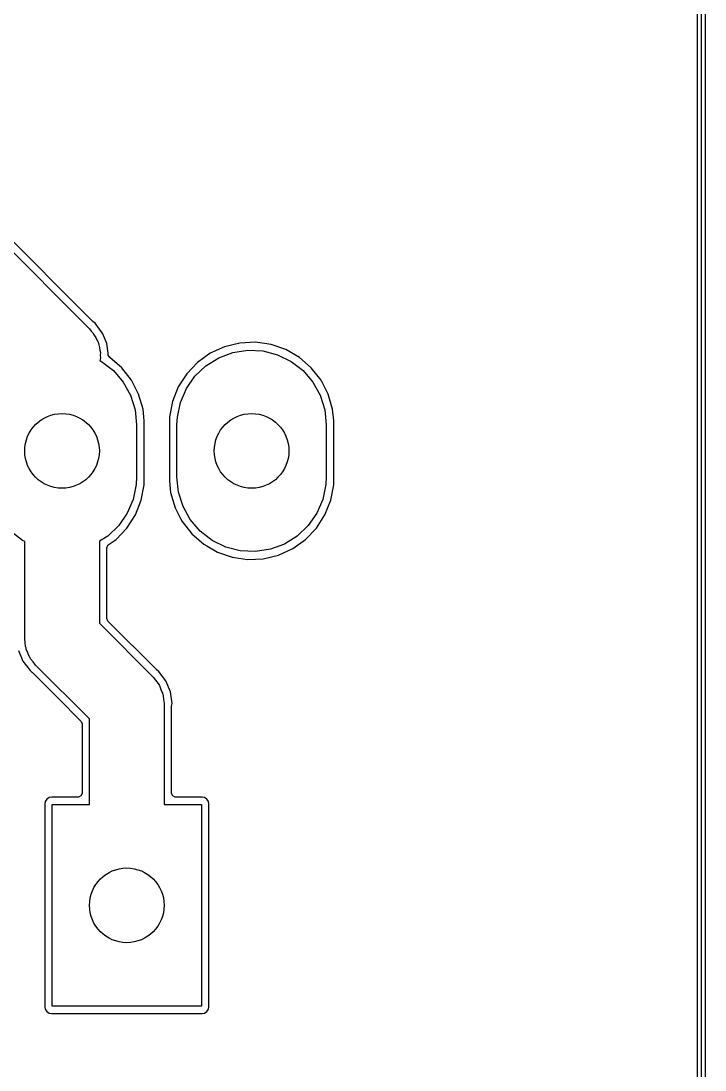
# Model space of a CAD drawing. Extents: x 90 to 180.1, y -125 to -50.
# Drawn here: x 170.88 to 180.05, y -90.85 to -76.8 of the extents above; entities that cross this region are included whole.
import ezdxf

# ---------------------------------------------------------------- set-up
doc = ezdxf.new("R2010")
doc.units = 0
doc.layers.add('BLACK', color=7, linetype='CONTINUOUS')

msp = doc.modelspace()

# ---------------------------------------------------------------- linework, layer by layer
at = {"layer": 'BLACK', "linetype": 'CONTINUOUS'}
for p, q in [((180.05, -50), (180.05, -125)), ((179.95, -124.95), (179.95, -50.05)), ((179.999, -50.0495), (179.999, -124.95)), ((169.899, -79.0214), (171.804, -80.9264)), ((171.846, -80.8264), (169.999, -78.9793)), ((171.848, -80.8285), (171.846, -80.8264)), ((171.878, -80.8517), (171.848, -80.8285)), ((171.902, -80.8832), (171.878, -80.8517)), ((171.975, -80.9772), (171.902, -80.8832)), ((171.902, -80.8832), (171.902, -80.8832)), ((171.804, -80.9264), (171.825, -80.9551)), ((171.825, -80.9551), (171.85, -80.9804)), ((171.85, -80.9804), (171.867, -81.0117)), ((171.867, -81.0117), (171.889, -81.0404)), ((171.889, -81.0404), (171.901, -81.0739)), ((171.981, -80.9922), (171.975, -80.9772)), ((171.975, -80.9772), (171.975, -80.9772)), ((172.035, -81.1232), (171.981, -80.9922)), ((171.901, -81.0739), (171.918, -81.1053)), ((171.918, -81.1053), (171.926, -81.1402)), ((171.926, -81.1402), (171.939, -81.1737)), ((171.939, -81.1737), (171.941, -81.2094)), ((172.052, -81.2526), (172.035, -81.1232)), ((173.613, -81.1653), (173.422, -81.2526)), ((173.818, -81.1157), (173.613, -81.1653)), ((174.028, -81.1057), (173.818, -81.1157)), ((173.818, -81.1157), (173.818, -81.1157)), ((174.236, -81.1357), (174.028, -81.1057)), ((174.434, -81.2044), (174.236, -81.1357)), ((174.236, -81.1357), (174.236, -81.1357)), ((171.941, -81.2094), (171.949, -81.2443)), ((171.949, -81.3157), (171.941, -81.3502)), ((171.949, -81.2443), (171.946, -81.28)), ((171.946, -81.28), (171.949, -81.3157)), ((172.055, -81.2752), (172.052, -81.2526)), ((172.055, -81.2769), (172.055, -81.2752)), ((172.075, -81.3078), (172.055, -81.2769)), ((172.074, -81.308), (172.075, -81.3078)), ((172.075, -81.3084), (172.074, -81.308)), ((172.075, -81.3087), (172.075, -81.3084)), ((172.076, -81.3095), (172.075, -81.3087)), ((172.235, -81.4471), (172.076, -81.3095)), ((172.076, -81.3095), (172.076, -81.3095)), ((172.076, -81.3095), (172.076, -81.3095)), ((173.422, -81.2526), (173.251, -81.3745)), ((173.363, -81.4192), (173.535, -81.3122)), ((173.422, -81.2526), (173.422, -81.2526)), ((173.422, -81.2526), (173.422, -81.2526)), ((173.422, -81.2526), (173.422, -81.2526)), ((173.422, -81.2526), (173.422, -81.2526)), ((173.535, -81.3122), (173.724, -81.2419)), ((173.724, -81.2419), (173.924, -81.2113)), ((173.924, -81.2113), (174.126, -81.2215)), ((174.126, -81.2215), (174.322, -81.2722)), ((174.322, -81.2722), (174.504, -81.3614)), ((174.616, -81.3095), (174.434, -81.2044)), ((174.775, -81.4471), (174.616, -81.3095)), ((174.616, -81.3095), (174.616, -81.3095)), ((174.616, -81.3095), (174.616, -81.3095)), ((171.941, -81.3502), (171.964, -81.3614)), ((171.964, -81.3614), (172.124, -81.4852)), ((172.365, -81.6123), (172.235, -81.4471)), ((173.251, -81.3745), (173.106, -81.5266)), ((173.216, -81.5586), (173.363, -81.4192)), ((173.251, -81.3745), (173.251, -81.3745)), ((174.504, -81.3614), (174.664, -81.4852)), ((174.905, -81.6123), (174.775, -81.4471)), ((172.124, -81.4852), (172.256, -81.6387)), ((172.461, -81.7991), (172.365, -81.6123)), ((173.106, -81.5266), (172.992, -81.7034)), ((173.101, -81.7247), (173.216, -81.5586)), ((174.664, -81.4852), (174.796, -81.6387)), ((175.001, -81.7991), (174.905, -81.6123)), ((172.256, -81.6387), (172.354, -81.8156)), ((172.992, -81.7034), (172.914, -81.8985)), ((172.992, -81.7034), (172.992, -81.7034)), ((173.021, -81.9106), (173.101, -81.7247)), ((174.796, -81.6387), (174.894, -81.8156)), ((172.354, -81.8156), (172.415, -82.0087)), ((172.521, -82.0008), (172.461, -81.7991)), ((172.914, -81.8985), (172.874, -82.1049)), ((172.914, -81.8985), (172.914, -81.8985)), ((172.914, -81.8985), (172.914, -81.8985)), ((174.894, -81.8156), (174.955, -82.0087)), ((175.061, -82.0008), (175.001, -81.7991)), ((172.415, -82.0087), (172.435, -82.21)), ((172.535, -82.1576), (172.521, -82.0008)), ((172.98, -82.1088), (173.021, -81.9106)), ((174.955, -82.0087), (174.975, -82.21)), ((175.076, -82.1576), (175.061, -82.0008)), ((172.535, -82.9624), (172.535, -82.1576)), ((172.874, -82.1049), (172.874, -82.1049)), ((172.874, -82.1049), (172.874, -82.1049)), ((172.874, -82.1049), (172.874, -82.9624)), ((172.975, -82.21), (172.98, -82.1088)), ((175.076, -83.0151), (175.076, -82.1576)), ((172.435, -82.21), (172.435, -82.91)), ((172.975, -82.91), (172.975, -82.21)), ((174.975, -82.21), (174.975, -82.91)), ((172.43, -83.0112), (172.389, -83.2094)), ((172.435, -82.91), (172.43, -83.0112)), ((172.496, -83.2215), (172.535, -83.0151)), ((172.535, -83.0151), (172.535, -82.9624)), ((172.874, -82.9624), (172.875, -82.9624)), ((172.875, -82.9624), (172.889, -83.1192)), ((172.995, -83.1113), (172.975, -82.91)), ((174.97, -83.0112), (174.929, -83.2094)), ((174.975, -82.91), (174.97, -83.0112)), ((175.036, -83.2215), (175.076, -83.0151)), ((172.889, -83.1192), (172.949, -83.3209)), ((173.056, -83.3044), (172.995, -83.1113)), ((172.389, -83.2094), (172.309, -83.3953)), ((172.418, -83.4166), (172.496, -83.2215)), ((173.154, -83.4813), (173.056, -83.3044)), ((174.929, -83.2094), (174.849, -83.3953)), ((174.958, -83.4166), (175.036, -83.2215)), ((172.309, -83.3953), (172.194, -83.5614)), ((172.304, -83.5934), (172.418, -83.4166)), ((172.949, -83.3209), (173.027, -83.4731)), ((174.849, -83.3953), (174.734, -83.5614)), ((174.844, -83.5934), (174.958, -83.4166)), ((172.194, -83.5614), (172.047, -83.7008)), ((173.027, -83.4731), (173.045, -83.5077)), ((173.045, -83.5077), (173.175, -83.6729)), ((173.286, -83.6348), (173.154, -83.4813)), ((174.734, -83.5614), (174.587, -83.7008)), ((170.906, -83.7586), (170.746, -83.6348)), ((172.047, -83.7008), (171.935, -83.7707)), ((172.159, -83.7455), (172.304, -83.5934)), ((173.175, -83.6729), (173.334, -83.8105)), ((173.446, -83.7586), (173.286, -83.6348)), ((174.587, -83.7008), (174.415, -83.8078)), ((174.699, -83.7455), (174.844, -83.5934)), ((170.935, -83.7729), (170.906, -83.7586)), ((170.935, -85.075), (170.935, -83.7729)), ((171.935, -83.7707), (171.935, -84.8679)), ((172.035, -83.8587), (172.05, -83.824)), ((172.035, -84.806), (172.035, -83.8587)), ((172.05, -83.824), (172.056, -83.8187)), ((172.056, -83.8187), (172.068, -83.8105)), ((172.068, -83.8105), (172.159, -83.7455)), ((173.334, -83.8105), (173.334, -83.8105)), ((173.334, -83.8105), (173.334, -83.8105)), ((173.334, -83.8105), (173.373, -83.8332)), ((173.373, -83.8332), (173.516, -83.9156)), ((173.628, -83.8478), (173.446, -83.7586)), ((173.824, -83.8985), (173.628, -83.8478)), ((174.415, -83.8078), (174.226, -83.8781)), ((174.528, -83.8674), (174.699, -83.7455)), ((173.516, -83.9156), (173.714, -83.9843)), ((173.714, -83.9843), (173.714, -83.9843)), ((173.714, -83.9843), (173.714, -83.9843)), ((173.714, -83.9843), (173.748, -83.9891)), ((173.748, -83.9891), (173.922, -84.0143)), ((174.026, -83.9087), (173.824, -83.8985)), ((174.226, -83.8781), (174.026, -83.9087)), ((174.027, -84.0093), (174.132, -84.0043)), ((174.132, -84.0043), (174.337, -83.9547)), ((174.337, -83.9547), (174.528, -83.8674)), ((173.922, -84.0143), (174.027, -84.0093)), ((173.922, -84.0143), (173.922, -84.0143)), ((173.922, -84.0143), (173.922, -84.0143)), ((172.05, -84.8406), (172.035, -84.806)), ((172.699, -85.4899), (172.05, -84.8406)), ((171.935, -84.8679), (172.657, -85.5899)), ((170.943, -85.1279), (170.935, -85.075)), ((170.946, -85.1813), (170.943, -85.1279)), ((170.85, -85.2318), (170.91, -85.3778)), ((170.953, -85.1981), (170.946, -85.1813)), ((170.955, -85.2159), (170.953, -85.1981)), ((170.977, -85.2645), (170.955, -85.2159)), ((170.996, -85.3146), (170.977, -85.2645)), ((170.91, -85.3778), (170.91, -85.3778)), ((170.91, -85.3778), (171.007, -85.5033)), ((171.007, -85.329), (170.996, -85.3146)), ((171.014, -85.3453), (171.007, -85.329)), ((171.049, -85.3857), (171.014, -85.3453)), ((171.081, -85.4286), (171.049, -85.3857)), ((171.007, -85.5033), (171.037, -85.5265)), ((171.037, -85.5265), (171.039, -85.5286)), ((171.039, -85.5286), (171.379, -85.8685)), ((171.803, -86.1505), (171.081, -85.4286)), ((172.701, -85.492), (172.699, -85.4899)), ((172.732, -85.5152), (172.701, -85.492)), ((172.796, -85.5995), (172.732, -85.5152)), ((172.657, -85.5899), (172.689, -85.6327)), ((172.689, -85.6327), (172.724, -85.6731)), ((172.724, -85.6731), (172.732, -85.6894)), ((172.732, -85.6894), (172.742, -85.7038)), ((172.828, -85.6406), (172.796, -85.5995)), ((172.888, -85.7867), (172.828, -85.6406)), ((172.742, -85.7038), (172.761, -85.7539)), ((172.761, -85.7539), (172.783, -85.8026)), ((172.783, -85.8026), (172.786, -85.8203)), ((172.786, -85.8203), (172.792, -85.8372)), ((172.909, -85.9434), (172.888, -85.7867)), ((171.379, -85.8685), (171.689, -86.1778)), ((172.792, -85.8372), (172.796, -85.8905)), ((172.796, -85.8905), (172.803, -85.9434)), ((172.803, -85.9434), (172.803, -87.296)), ((172.904, -85.9812), (172.907, -85.9589)), ((172.907, -85.9589), (172.909, -85.9434)), ((172.904, -85.9844), (172.904, -85.9812)), ((172.904, -87.1465), (172.904, -85.9844)), ((171.689, -86.1778), (171.703, -86.2125)), ((171.703, -86.2125), (171.703, -87.1465)), ((171.803, -87.296), (171.803, -86.1505)), ((171.231, -87.2235), (171.209, -87.2568)), ((171.264, -87.2013), (171.231, -87.2235)), ((171.294, -87.1955), (171.264, -87.2013)), ((171.264, -87.2013), (171.264, -87.2013)), ((171.264, -87.2013), (171.264, -87.2013)), ((171.264, -87.2013), (171.264, -87.2013)), ((171.654, -87.1955), (171.294, -87.1955)), ((171.294, -87.1955), (171.294, -87.1955)), ((171.294, -87.1955), (171.294, -87.1955)), ((171.689, -87.1811), (171.654, -87.1955)), ((171.703, -87.1465), (171.689, -87.1811)), ((172.918, -87.1811), (172.904, -87.1465)), ((172.953, -87.1955), (172.918, -87.1811)), ((173.313, -87.1955), (172.953, -87.1955)), ((173.343, -87.2013), (173.313, -87.1955)), ((173.313, -87.1955), (173.313, -87.1955)), ((173.376, -87.2235), (173.343, -87.2013)), ((173.398, -87.2568), (173.376, -87.2235)), ((171.209, -87.2568), (171.203, -87.2861)), ((171.203, -87.2861), (171.203, -90.0059)), ((171.209, -87.2568), (171.209, -87.2568)), ((171.303, -89.996), (171.303, -87.296)), ((171.303, -87.296), (171.803, -87.296)), ((172.803, -87.296), (173.303, -87.296)), ((173.303, -87.296), (173.303, -89.996)), ((173.404, -87.2861), (173.398, -87.2568)), ((173.398, -87.2568), (173.398, -87.2568)), ((173.398, -87.2568), (173.398, -87.2568)), ((173.404, -90.0059), (173.404, -87.2861)), ((171.203, -90.0059), (171.203, -90.0059)), ((171.203, -90.0059), (171.209, -90.0352)), ((171.209, -90.0352), (171.209, -90.0352)), ((171.209, -90.0352), (171.209, -90.0352)), ((171.209, -90.0352), (171.209, -90.0352)), ((171.209, -90.0352), (171.231, -90.0685)), ((173.303, -89.996), (171.303, -89.996)), ((173.376, -90.0685), (173.398, -90.0352)), ((173.398, -90.0352), (173.404, -90.0059)), ((171.231, -90.0685), (171.231, -90.0685)), ((171.231, -90.0685), (171.264, -90.0907)), ((171.264, -90.0907), (171.294, -90.0965)), ((171.294, -90.0965), (173.313, -90.0965)), ((173.313, -90.0965), (173.343, -90.0907)), ((173.343, -90.0907), (173.376, -90.0685))]:
    msp.add_line(p, q, dxfattribs=at)
at = {"layer": 'BLACK'}
for centre in [(171.435, -82.56), (173.975, -82.56), (172.303, -88.646)]:
    msp.add_circle(centre, 0.5, dxfattribs=at)

doc.saveas('drawing.dxf')
